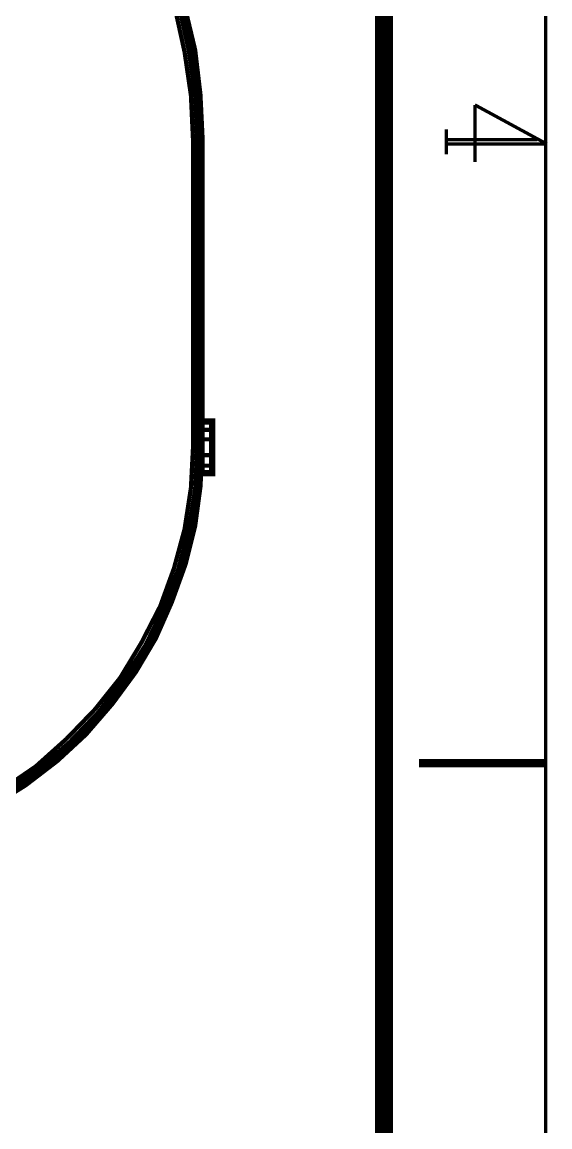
# Model space of a CAD drawing. Extents: x 0.1 to 11.6, y 0.3 to 16.2.
# Drawn here: x 10.743 to 11.577, y 5.702 to 7.447 of the extents above; entities that cross this region are included whole.
import ezdxf

# ---------------------------------------------------------------- set-up
doc = ezdxf.new("R2010")
doc.units = 0
doc.header["$MEASUREMENT"] = 0

msp = doc.modelspace()

# ---------------------------------------------------------------- linework, layer by layer
at = {"color": 0, "const_width": 0.00521}
msp.add_lwpolyline([(0.155, 16.22), (11.57, 16.22), (11.57, 0.31), (0.155, 0.31), (0.155, 16.22)], close=True, dxfattribs=at)
at = {"color": 0}
for points, const_width in [([(11.315, 16.02), (11.315, 0.51666)], 0.02833), ([(10.0483, 8.29497), (10.05, 8.29497), (10.6217, 7.965), (10.6816, 7.92665), (10.7367, 7.88499), (10.79, 7.83664), (10.8366, 7.785), (10.88, 7.72835), (10.9183, 7.66835), (10.9517, 7.60499), (10.9783, 7.53999), (10.9983, 7.47331), (11.015, 7.40332), (11.0233, 7.33333), (11.0267, 7.26335), (11.0267, 6.77669), (11.0267, 6.73503), (11.0433, 6.73503), (11.0433, 6.81668), (11.0267, 6.81668)], 0.01), ([(10.9916, 7.47), (11.0067, 7.40169), (11.0167, 7.33165), (11.02, 7.26167), (11.02, 6.77501), (11.0167, 6.71001), (11.0067, 6.64665), (10.99, 6.58333), (10.9667, 6.52165), (10.9383, 6.46332), (10.9033, 6.40831), (10.8633, 6.35667), (10.8184, 6.31), (10.7683, 6.26665), (10.715, 6.22999), (10.6583, 6.19835), (10.5983, 6.17333), (10.535, 6.155), (10.4717, 6.14165), (10.4067, 6.13499), (10.3417, 6.13667), (10.2767, 6.14333), (10.2133, 6.15668), (9.15001, 6.44168)], 0.00667), ([(9.15169, 6.44835), (10.215, 6.16336), (10.2783, 6.15001), (10.3417, 6.14165), (10.4067, 6.14165), (10.47, 6.14833), (10.5333, 6.16), (10.595, 6.18001), (10.655, 6.20503), (10.7116, 6.23503), (10.765, 6.27165), (10.8133, 6.315), (10.8583, 6.36165), (10.8983, 6.41168), (10.9316, 6.46669), (10.9616, 6.52501), (10.9833, 6.58501), (11, 6.64665), (11.01, 6.71164), (11.0133, 6.77501), (11.0133, 7.26167), (11.01, 7.33165), (11, 7.40001), (10.985, 7.46832)], 0.00667), ([(10.9933, 7.47), (11.0084, 7.40169), (11.0183, 7.33165), (11.0217, 7.26167), (11.0217, 6.77501), (11.0183, 6.71001), (11.0084, 6.64501), (10.9916, 6.58165), (10.9683, 6.52165), (10.94, 6.46164), (10.905, 6.40668), (10.865, 6.35499), (10.82, 6.30832), (10.77, 6.26665), (10.7167, 6.22835), (10.6583, 6.19667), (10.5983, 6.17165), (10.5367, 6.15332), (10.4717, 6.13997), (10.4067, 6.13336), (10.3417, 6.13499), (10.2767, 6.14165), (10.2116, 6.155), (9.53999, 6.33501)], 0.00667), ([(11.5717, 7.25499), (11.4583, 7.31668)], 0.00521), ([(11.4583, 7.31668), (11.4583, 7.22667)], 0.00521), ([(9.14665, 7.27501), (9.14665, 6.435), (10.21, 6.15001), (10.2717, 6.13667), (10.3333, 6.12999), (10.3967, 6.12831), (10.4583, 6.13336), (10.52, 6.14333), (10.58, 6.16), (10.6383, 6.18164), (10.695, 6.21001), (10.7483, 6.24333), (10.7983, 6.28168), (10.8433, 6.32335), (10.885, 6.37169), (10.9217, 6.42165), (10.9533, 6.47499), (10.9783, 6.53168), (11, 6.59169), (11.015, 6.65169), (11.0233, 6.71332), (11.0267, 6.77669)], 0.01), ([(11.4134, 7.27832), (11.4134, 7.23833)], 0.00521), ([(11.5566, 7.26167), (11.4134, 7.26167)], 0.00521), ([(11.5717, 7.25499), (11.4134, 7.25499)], 0.00521), ([(11.0433, 6.80333), (11.0267, 6.80333)], 0.00667), ([(11.0267, 6.78836), (11.0433, 6.78836)], 0.00667), ([(11.0433, 6.76335), (11.0267, 6.76335)], 0.00667), ([(11.0267, 6.74669), (11.0433, 6.74669)], 0.00667), ([(11.37, 6.27669), (11.57, 6.27669)], 0.01333)]:
    msp.add_lwpolyline(points, dxfattribs=dict(at, const_width=const_width))

doc.saveas('drawing.dxf')
